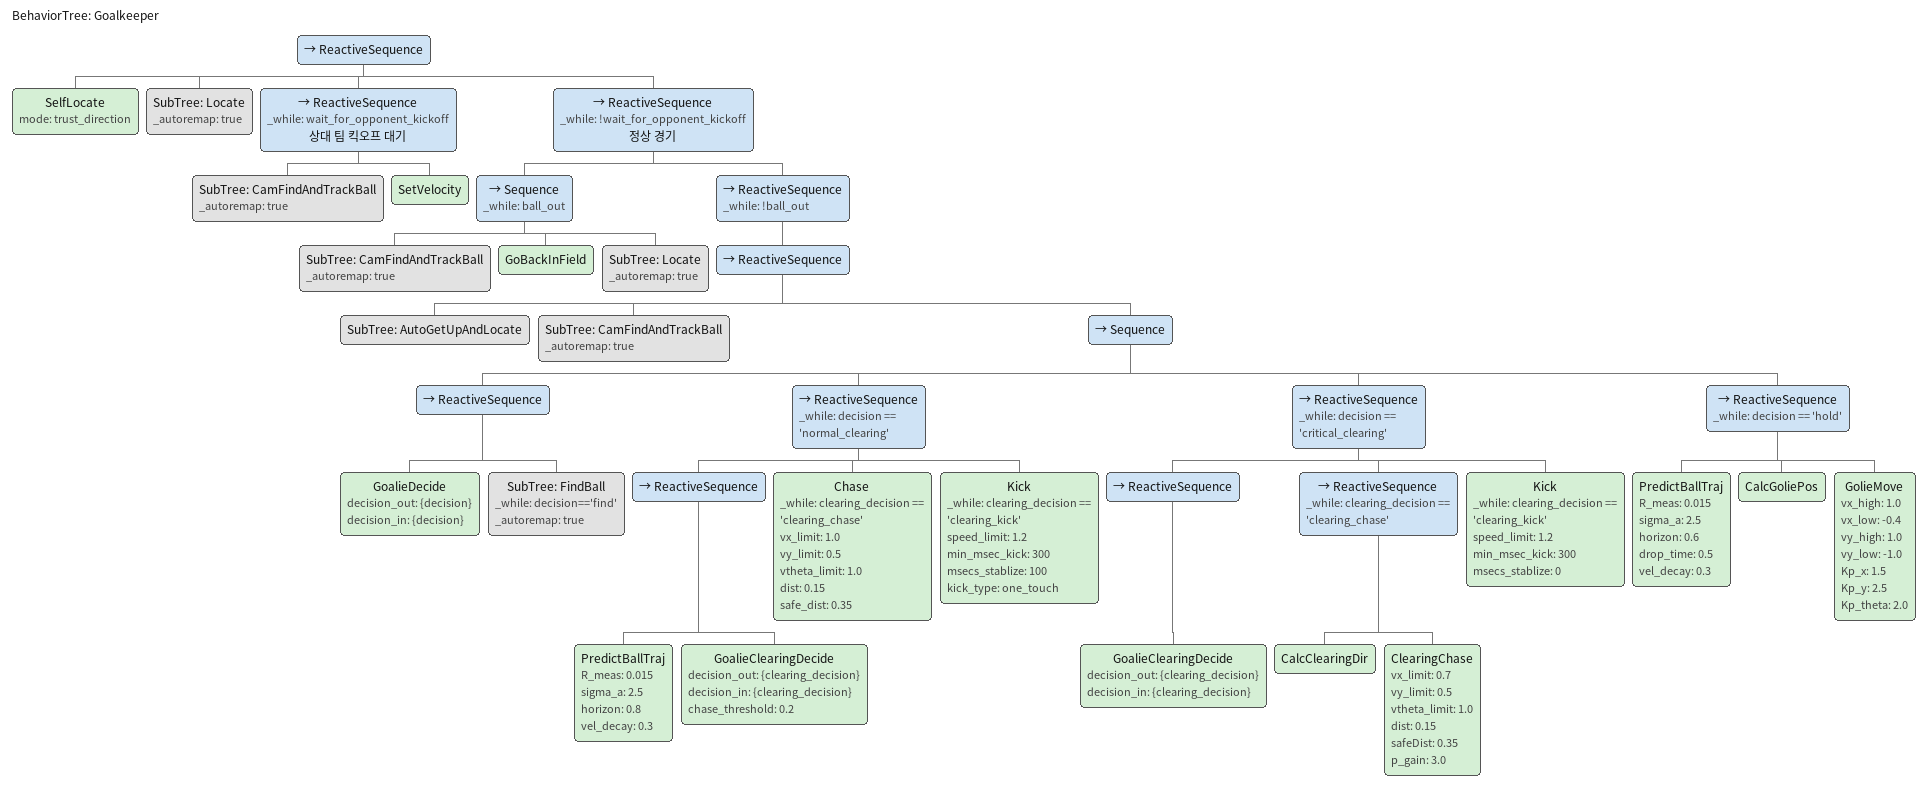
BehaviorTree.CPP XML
<root BTCPP_format="4">
  <include path="./cam_find_and_track_ball.xml" />
  <include path="./locate.xml" />
  <include path="./find_ball.xml" />
  <include path="./auto_getup_and_locate.xml" />

  <BehaviorTree ID="Goalkeeper">
    <ReactiveSequence>
      <!-- 자기 위치 추정 -->
      <SelfLocate mode="trust_direction" />
      <SubTree ID="Locate" _autoremap="true"/>

      <!-- 상대 킥오프 대기 -->
      <ReactiveSequence _while="wait_for_opponent_kickoff" name="상대 팀 킥오프 대기">
        <SubTree ID="CamFindAndTrackBall" _autoremap="true" />
        <SetVelocity />
      </ReactiveSequence>

      <!-- 정상 경기 -->
      <ReactiveSequence _while="!wait_for_opponent_kickoff" name="정상 경기">
        <!-- 공이 아웃된 경우 -->
        <Sequence _while="ball_out">
          <SubTree ID="CamFindAndTrackBall" _autoremap="true" />
          <GoBackInField />
          <SubTree ID="Locate" _autoremap="true"/>
        </Sequence>

        <!-- 공이 인플레이 -->
        <ReactiveSequence _while="!ball_out">
          <ReactiveSequence>
            <!-- 공 추적 -->
            <SubTree ID="AutoGetUpAndLocate"/>
            <SubTree ID="CamFindAndTrackBall" _autoremap="true" />

            <!-- 행동 결정 -->
            <Sequence>
              <ReactiveSequence>
                <GoalieDecide decision_out="{decision}" decision_in="{decision}" />
                <!--decision 1: find-->
                <SubTree ID="FindBall" _while="decision=='find'" _autoremap="true" />
              </ReactiveSequence>

              <!--decision 2: normal_clearing-->
              <ReactiveSequence _while="decision == 'normal_clearing'">
	              <ReactiveSequence>
                  <PredictBallTraj R_meas="0.015" sigma_a="2.5" horizon="0.8" vel_decay="0.3"/>
		              <GoalieClearingDecide decision_out="{clearing_decision}" decision_in="{clearing_decision}" chase_threshold="0.2"/>
		            </ReactiveSequence>
                <Chase _while="clearing_decision == 'clearing_chase'" vx_limit="1.0" vy_limit="0.5" vtheta_limit="1.0" dist="0.15" safe_dist="0.35" />
                <Kick _while="clearing_decision == 'clearing_kick'" speed_limit="1.2" min_msec_kick="300" msecs_stablize="100" kick_type="one_touch" />
              </ReactiveSequence>

              <!--decision 3: critical_clearing-->
              <ReactiveSequence _while="decision == 'critical_clearing'">
                 <ReactiveSequence>
                    <GoalieClearingDecide decision_out="{clearing_decision}" decision_in="{clearing_decision}" />
                  </ReactiveSequence>
                  <ReactiveSequence _while="clearing_decision == 'clearing_chase'">
                    <CalcClearingDir/>
                    <ClearingChase vx_limit="0.7" vy_limit="0.5" vtheta_limit="1.0" dist="0.15" safeDist="0.35" p_gain="3.0"/>
                  </ReactiveSequence>
                  <Kick _while="clearing_decision == 'clearing_kick'" speed_limit="1.2" min_msec_kick="300" msecs_stablize="0" />
              </ReactiveSequence>

              <!--decision 4: hold-->
              <ReactiveSequence _while="decision == 'hold'">
                <PredictBallTraj R_meas="0.015" sigma_a="2.5" horizon="0.6" drop_time="0.5" vel_decay="0.3"/>
                <CalcGoliePos />
                <GolieMove vx_high="1.0" vx_low="-0.4" vy_high="1.0" vy_low="-1.0" Kp_x="1.5" Kp_y="2.5" Kp_theta="2.0"/>
              </ReactiveSequence>

            </Sequence>
          </ReactiveSequence>
        </ReactiveSequence>
      </ReactiveSequence>
    </ReactiveSequence>
  </BehaviorTree>
</root>
